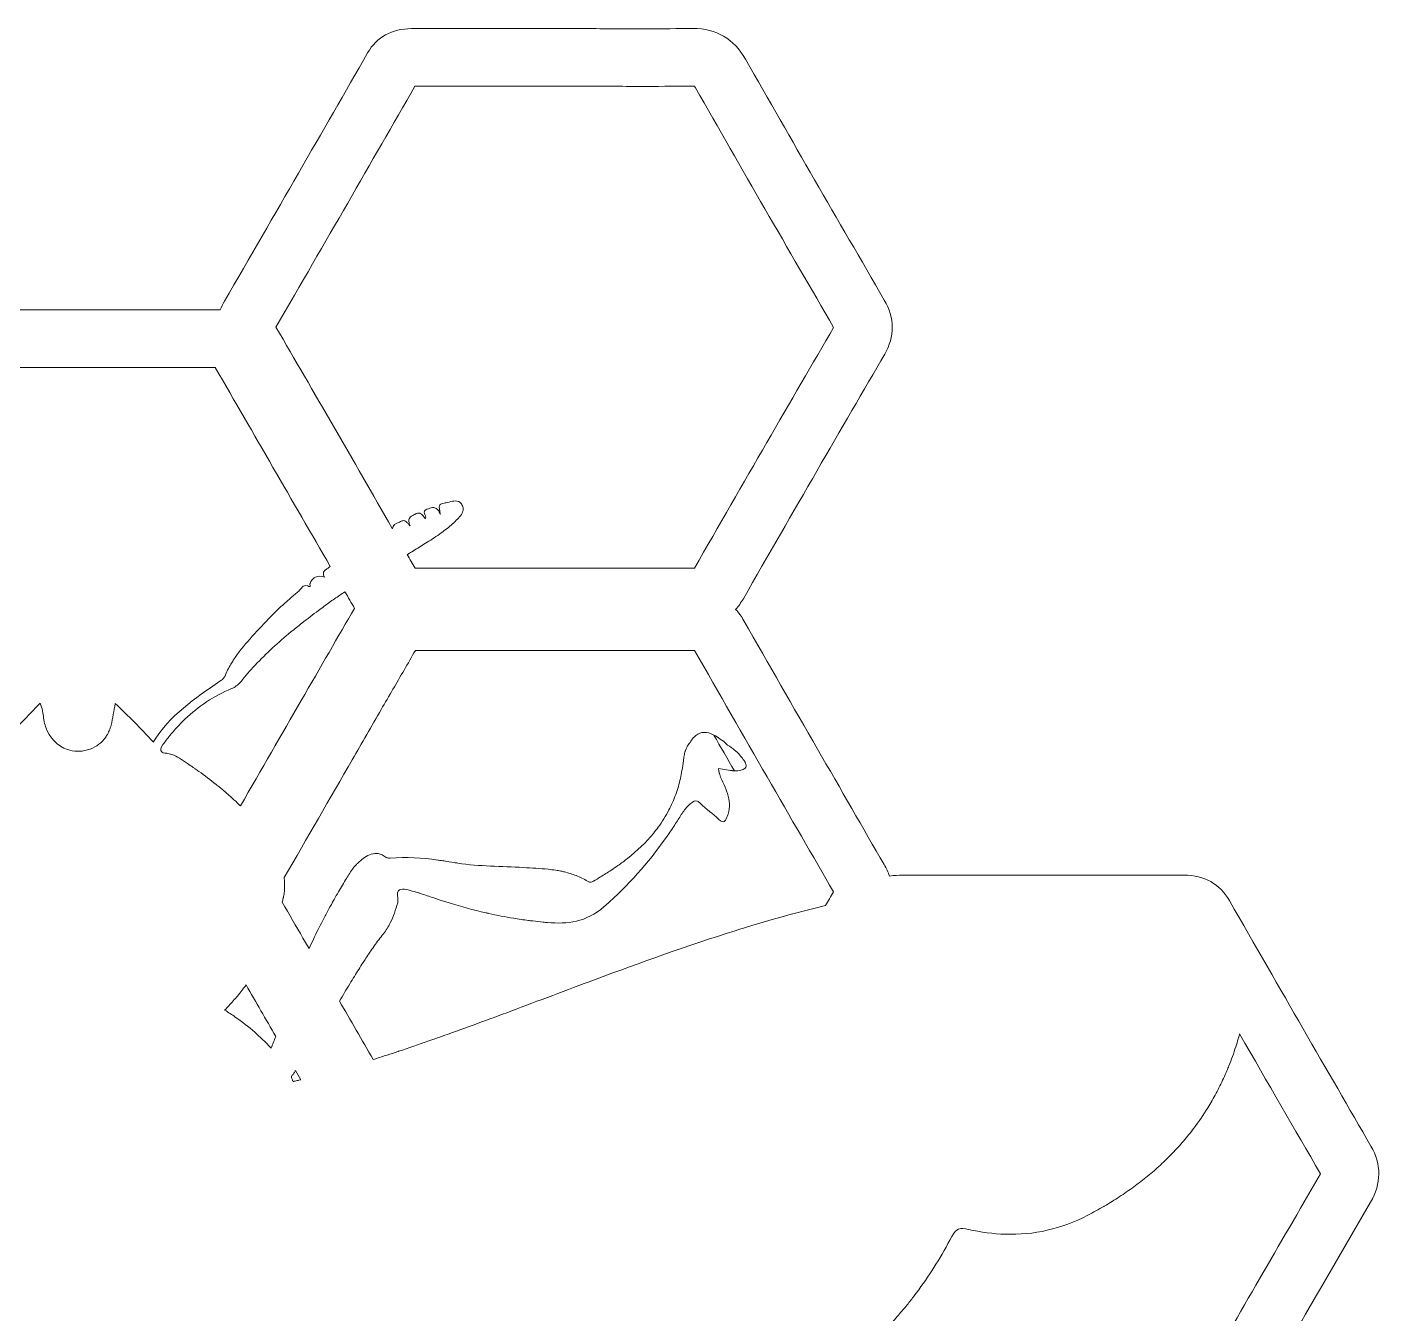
# Model space of a CAD drawing. Extents: x -3978 to 1416, y -790 to 1272.
# Drawn here: x -1104 to -701.5, y -408.8 to -27.1 of the extents above; entities that cross this region are included whole.
import ezdxf

# ---------------------------------------------------------------- set-up
doc = ezdxf.new("R2010")
doc.units = 0
doc.header["$MEASUREMENT"] = 0
doc.layers.add('Layer 1', color=7, linetype='Continuous', lineweight=0)

msp = doc.modelspace()

# ---------------------------------------------------------------- linework, layer by layer
at = {"layer": 'Layer 1'}
for points, knots in [([(-705.06, -694.04), (-717.61, -672.47), (-732.42, -646.97), (-747.09, -621.36), (-747.9, -619.95), (-748.83, -618.71), (-749.87, -617.66), (-747.51, -615.59), (-745.45, -612.93), (-743.65, -609.64), (-733.77, -591.54), (-723.13, -573.37), (-712.83, -555.79), (-710.37, -551.58), (-707.91, -547.38), (-705.45, -543.17), (-702.1, -537.43), (-702.18, -531.52), (-705.68, -525.59), (-710.03, -518.24), (-714.36, -510.71), (-718.55, -503.44), (-720.44, -500.17), (-722.32, -496.9), (-724.21, -493.63), (-726.47, -489.73), (-728.73, -485.83), (-730.99, -481.94), (-736.34, -472.72), (-741.88, -463.18), (-747.27, -453.76), (-747.94, -452.59), (-748.7, -451.55), (-749.54, -450.64), (-748.03, -449.18), (-746.69, -447.4), (-745.51, -445.29), (-734.02, -424.87), (-722.02, -404.25), (-710.43, -384.3), (-710.43, -384.3), (-705.39, -375.63), (-705.39, -375.63), (-702.19, -370.13), (-702.15, -364.37), (-705.28, -358.98), (-718.23, -336.65), (-731.96, -312.83), (-747.26, -286.17), (-750.09, -281.23), (-754.73, -278.62), (-760.68, -278.62), (-760.68, -278.62), (-760.77, -278.62), (-760.77, -278.62), (-766.46, -278.65), (-772.15, -278.65), (-777.84, -278.65), (-781.6, -278.65), (-798.77, -278.64), (-798.78, -278.64), (-798.78, -278.64), (-844.48, -278.64), (-844.48, -278.64), (-845.27, -278.64), (-846.57, -278.64), (-848.12, -278.89), (-848.51, -277.74), (-849.03, -276.6), (-849.69, -275.46), (-861.99, -254.2), (-876.56, -228.98), (-891.31, -203.16), (-892.03, -201.89), (-892.85, -200.76), (-893.76, -199.78), (-892.91, -198.85), (-892.15, -197.79), (-891.47, -196.61), (-876.75, -170.91), (-862.01, -145.51), (-849.54, -124.06), (-846.53, -118.88), (-846.57, -113.34), (-849.65, -108.03), (-863.56, -84.08), (-877.17, -60.59), (-890.81, -36.61), (-894.27, -30.53), (-899.51, -27.45), (-906.43, -27.45), (-906.43, -27.45), (-906.82, -27.46), (-906.82, -27.46), (-910.82, -27.52), (-915.18, -27.55), (-920.57, -27.55), (-923.57, -27.55), (-926.57, -27.54), (-929.58, -27.53), (-932.56, -27.53), (-935.54, -27.52), (-938.52, -27.52), (-938.52, -27.52), (-964.58, -27.51), (-964.58, -27.51), (-972.82, -27.51), (-981.05, -27.52), (-989.28, -27.52), (-989.28, -27.52), (-989.93, -27.52), (-989.93, -27.52), (-995.73, -27.52), (-1000.23, -30.01), (-1002.94, -34.72), (-1016.3, -58.01), (-1030.21, -82.11), (-1045.44, -108.39), (-1045.92, -109.22), (-1046.32, -110.07), (-1046.65, -110.93), (-1046.83, -110.92), (-1047.02, -110.92), (-1047.22, -110.92), (-1062.18, -110.95), (-1077.72, -110.97), (-1094.73, -110.97), (-1107.08, -110.97), (-1119.43, -110.96), (-1131.8, -110.95), (-1132.58, -110.95), (-1133.34, -111), (-1134.08, -111.1), (-1134.54, -109.56), (-1135.23, -108.02), (-1136.15, -106.45), (-1149.28, -83.97), (-1162.67, -60.81), (-1177.08, -35.65), (-1180.32, -29.98), (-1185.23, -27.11), (-1191.69, -27.11), (-1206.03, -27.16), (-1220.07, -27.19), (-1234.31, -27.19), (-1248.55, -27.19), (-1261.17, -27.15), (-1272.93, -27.07), (-1272.93, -27.07), (-1273.11, -27.07), (-1273.11, -27.07), (-1280.81, -27.07), (-1286.44, -30.38), (-1290.3, -37.17), (-1303.28, -59.96), (-1315.95, -81.81), (-1331.17, -108), (-1334.11, -113.06), (-1334.06, -118.5), (-1331.02, -123.74), (-1316.17, -149.37), (-1302.54, -173.02), (-1289.33, -196.04), (-1288.44, -197.59), (-1287.38, -198.95), (-1286.17, -200.09), (-1288.61, -202.2), (-1290.74, -204.93), (-1292.6, -208.33), (-1302.17, -225.81), (-1312.42, -243.37), (-1322.34, -260.34), (-1322.34, -260.34), (-1322.54, -260.69), (-1322.54, -260.69), (-1325.19, -265.22), (-1327.83, -269.75), (-1330.47, -274.28), (-1331.26, -275.63), (-1331.86, -277), (-1332.29, -278.37), (-1333.04, -278.26), (-1333.82, -278.21), (-1334.61, -278.21), (-1349.46, -278.26), (-1365.45, -278.29), (-1383.5, -278.29), (-1395.39, -278.29), (-1407.27, -278.28), (-1419.18, -278.26), (-1425.06, -278.26), (-1429.69, -280.9), (-1432.55, -285.89), (-1433.19, -287.01), (-1433.82, -288.12), (-1434.46, -289.23), (-1441.67, -292.59), (-1446.11, -300.32), (-1445.46, -308.39), (-1455.23, -325.37), (-1465.02, -342.33), (-1474.71, -359.04), (-1475.31, -360.08), (-1475.79, -361.12), (-1476.15, -362.18), (-1476.92, -362.08), (-1477.71, -362.03), (-1478.52, -362.03), (-1493.37, -362.05), (-1508.21, -362.06), (-1523.05, -362.06), (-1536.39, -362.06), (-1549.73, -362.05), (-1563.09, -362.03), (-1568.77, -362.03), (-1573.42, -364.7), (-1576.21, -369.55), (-1587.68, -389.51), (-1602.8, -415.81), (-1618.07, -442.11), (-1621.35, -447.75), (-1621.36, -453.45), (-1618.11, -459.05), (-1605.81, -480.21), (-1591.87, -504.18), (-1578.45, -527.89), (-1577.29, -529.93), (-1575.8, -532.23), (-1573.67, -534.23), (-1575.17, -535.65), (-1576.51, -537.39), (-1577.69, -539.46), (-1590.17, -561.33), (-1603.28, -584.03), (-1617.78, -608.84), (-1621.43, -615.09), (-1621.34, -621.46), (-1617.5, -627.78), (-1614.21, -633.2), (-1610.95, -638.82), (-1607.8, -644.26), (-1606.85, -645.9), (-1605.91, -647.54), (-1604.96, -649.17), (-1600.51, -656.82), (-1596.06, -664.48), (-1591.62, -672.14), (-1591.62, -672.14), (-1585.28, -683.08), (-1585.28, -683.08), (-1585.28, -683.08), (-1578.6, -694.78), (-1578.6, -694.78), (-1578.18, -695.7), (-1577.67, -696.59), (-1577.06, -697.43), (-1577.06, -697.43), (-1574.86, -701.02), (-1574.86, -701.02), (-1574.17, -702.16), (-1573.28, -703.16), (-1572.22, -703.97), (-1569.74, -705.89), (-1566.79, -706.86), (-1563.47, -706.86), (-1562.93, -706.86), (-1562.41, -706.83), (-1561.95, -706.8), (-1561.95, -706.8), (-1561.75, -706.79), (-1561.75, -706.79), (-1557.05, -706.78), (-1552.32, -706.72), (-1547.74, -706.65), (-1547.74, -706.65), (-1547.67, -706.65), (-1547.67, -706.65), (-1543, -706.58), (-1538.16, -706.52), (-1533.45, -706.52), (-1533.45, -706.52), (-1532.58, -706.52), (-1532.58, -706.52), (-1525.48, -706.53), (-1518.29, -706.59), (-1511.33, -706.66), (-1503.48, -706.73), (-1495.36, -706.8), (-1487.36, -706.8), (-1484.7, -706.8), (-1482.05, -706.79), (-1479.44, -706.77), (-1479.44, -706.77), (-1479.32, -706.78), (-1479.32, -706.78), (-1478.91, -706.82), (-1478.29, -706.87), (-1477.55, -706.87), (-1477.07, -706.87), (-1476.6, -706.85), (-1476.14, -706.8), (-1475.8, -707.74), (-1475.37, -708.66), (-1474.84, -709.57), (-1461.94, -731.74), (-1448.19, -755.56), (-1432.79, -782.37), (-1429.79, -787.61), (-1425.03, -790.38), (-1419.01, -790.38), (-1419.01, -790.38), (-1418.88, -790.38), (-1418.88, -790.38), (-1412.86, -790.33), (-1406.37, -790.31), (-1397.85, -790.31), (-1396.12, -790.31), (-1377.89, -790.33), (-1377.89, -790.33), (-1377.7, -790.33), (-1377.51, -790.34), (-1377.32, -790.34), (-1377.32, -790.34), (-1356.91, -790.34), (-1356.91, -790.34), (-1349.63, -790.34), (-1342.35, -790.34), (-1335, -790.36), (-1328.82, -790.36), (-1324, -787.65), (-1321.06, -782.52), (-1306.42, -756.98), (-1291.59, -731.37), (-1279.02, -709.68), (-1278.46, -708.7), (-1277.99, -707.71), (-1277.64, -706.72), (-1276.87, -706.8), (-1276.26, -706.8), (-1275.87, -706.8), (-1275.87, -706.8), (-1273.58, -706.8), (-1273.58, -706.8), (-1271.53, -706.8), (-1269.48, -706.79), (-1267.44, -706.78), (-1265.41, -706.78), (-1263.39, -706.77), (-1261.36, -706.77), (-1257.5, -706.77), (-1254.37, -706.79), (-1251.52, -706.84), (-1249.71, -706.87), (-1247.83, -706.89), (-1245.8, -706.89), (-1241.69, -706.89), (-1237.55, -706.83), (-1233.55, -706.77), (-1229.64, -706.71), (-1225.6, -706.64), (-1221.63, -706.64), (-1218.1, -706.64), (-1214.99, -706.69), (-1212.11, -706.79), (-1211.7, -706.81), (-1211.28, -706.84), (-1210.86, -706.87), (-1210.86, -706.87), (-1210.75, -706.88), (-1210.75, -706.88), (-1209.83, -706.95), (-1208.68, -707.03), (-1207.45, -707.03), (-1205.44, -707.03), (-1203.61, -706.81), (-1201.87, -706.35), (-1200.68, -706.39), (-1199.44, -706.43), (-1198.14, -706.43), (-1196.23, -706.43), (-1194.58, -706.34), (-1192.98, -706.15), (-1192.94, -706.16), (-1192.9, -706.16), (-1192.86, -706.17), (-1192.18, -706.24), (-1191.25, -706.35), (-1190.14, -706.35), (-1189.82, -706.35), (-1189.5, -706.34), (-1189.18, -706.32), (-1188.43, -708.54), (-1187.29, -710.13), (-1186.71, -710.94), (-1186.71, -710.94), (-1186.6, -711.08), (-1186.6, -711.08), (-1181.02, -720.77), (-1175.43, -730.44), (-1169.83, -740.12), (-1169.83, -740.12), (-1169.32, -741.01), (-1169.32, -741.01), (-1161.64, -754.28), (-1153.7, -768.01), (-1145.94, -781.53), (-1142.56, -787.42), (-1137.4, -790.41), (-1130.62, -790.41), (-1130.62, -790.41), (-1130.52, -790.41), (-1130.52, -790.41), (-1115.84, -790.35), (-1102.47, -790.32), (-1089.67, -790.32), (-1075.39, -790.32), (-1062.07, -790.36), (-1048.94, -790.43), (-1048.94, -790.43), (-1048.81, -790.43), (-1048.81, -790.43), (-1041.72, -790.43), (-1036.31, -787.27), (-1032.75, -781.04), (-1019.81, -758.4), (-1006.4, -735.11), (-991.76, -709.84), (-991.14, -708.77), (-990.64, -707.68), (-990.27, -706.59), (-990.04, -706.59), (-989.81, -706.6), (-989.57, -706.6), (-989.57, -706.6), (-989.44, -706.6), (-989.44, -706.6), (-983.45, -706.56), (-977.01, -706.54), (-968.57, -706.54), (-968.57, -706.54), (-947.87, -706.55), (-947.87, -706.55), (-947.87, -706.55), (-928.84, -706.54), (-927.09, -706.54), (-918.42, -706.54), (-911.81, -706.56), (-905.64, -706.6), (-905.64, -706.6), (-905.5, -706.6), (-905.5, -706.6), (-904.4, -706.6), (-903.33, -706.51), (-902.31, -706.32), (-901.91, -707.64), (-901.33, -708.94), (-900.58, -710.24), (-886.59, -734.34), (-872.62, -758.57), (-859.06, -782.25), (-856.02, -787.57), (-851.17, -790.38), (-845.02, -790.38), (-845.02, -790.38), (-844.89, -790.37), (-844.89, -790.37), (-838.87, -790.34), (-832.41, -790.32), (-823.97, -790.32), (-823.97, -790.32), (-803.32, -790.33), (-803.32, -790.33), (-801.59, -790.33), (-782.52, -790.32), (-782.52, -790.32), (-773.86, -790.32), (-767.26, -790.34), (-761.08, -790.38), (-761.08, -790.38), (-760.95, -790.38), (-760.95, -790.38), (-754.85, -790.38), (-750.07, -787.55), (-747.13, -782.2), (-744.85, -778.05), (-742.38, -773.84), (-739.99, -769.75), (-738.78, -767.68), (-737.57, -765.61), (-736.37, -763.54), (-732.95, -757.6), (-729.52, -751.67), (-726.1, -745.73), (-726.1, -745.73), (-725.77, -745.16), (-725.77, -745.16), (-718.97, -733.36), (-712.17, -721.56), (-705.35, -709.77), (-701.45, -703.05), (-703.04, -697.51), (-705.06, -694.04)], [0, 0, 0, 0, 1, 1, 1, 2, 2, 2, 3, 3, 3, 4, 4, 4, 5, 5, 5, 6, 6, 6, 7, 7, 7, 8, 8, 8, 9, 9, 9, 10, 10, 10, 11, 11, 11, 12, 12, 12, 13, 13, 13, 14, 14, 14, 15, 15, 15, 16, 16, 16, 17, 17, 17, 18, 18, 18, 19, 19, 19, 20, 20, 20, 21, 21, 21, 22, 22, 22, 23, 23, 23, 24, 24, 24, 25, 25, 25, 26, 26, 26, 27, 27, 27, 28, 28, 28, 29, 29, 29, 30, 30, 30, 31, 31, 31, 32, 32, 32, 33, 33, 33, 34, 34, 34, 35, 35, 35, 36, 36, 36, 37, 37, 37, 38, 38, 38, 39, 39, 39, 40, 40, 40, 41, 41, 41, 42, 42, 42, 43, 43, 43, 44, 44, 44, 45, 45, 45, 46, 46, 46, 47, 47, 47, 48, 48, 48, 49, 49, 49, 50, 50, 50, 51, 51, 51, 52, 52, 52, 53, 53, 53, 54, 54, 54, 55, 55, 55, 56, 56, 56, 57, 57, 57, 58, 58, 58, 59, 59, 59, 60, 60, 60, 61, 61, 61, 62, 62, 62, 63, 63, 63, 64, 64, 64, 65, 65, 65, 66, 66, 66, 67, 67, 67, 68, 68, 68, 69, 69, 69, 70, 70, 70, 71, 71, 71, 72, 72, 72, 73, 73, 73, 74, 74, 74, 75, 75, 75, 76, 76, 76, 77, 77, 77, 78, 78, 78, 79, 79, 79, 80, 80, 80, 81, 81, 81, 82, 82, 82, 83, 83, 83, 84, 84, 84, 85, 85, 85, 86, 86, 86, 87, 87, 87, 88, 88, 88, 89, 89, 89, 90, 90, 90, 91, 91, 91, 92, 92, 92, 93, 93, 93, 94, 94, 94, 95, 95, 95, 96, 96, 96, 97, 97, 97, 98, 98, 98, 99, 99, 99, 100, 100, 100, 101, 101, 101, 102, 102, 102, 103, 103, 103, 104, 104, 104, 105, 105, 105, 106, 106, 106, 107, 107, 107, 108, 108, 108, 109, 109, 109, 110, 110, 110, 111, 111, 111, 112, 112, 112, 113, 113, 113, 114, 114, 114, 115, 115, 115, 116, 116, 116, 117, 117, 117, 118, 118, 118, 119, 119, 119, 120, 120, 120, 121, 121, 121, 122, 122, 122, 123, 123, 123, 124, 124, 124, 125, 125, 125, 126, 126, 126, 127, 127, 127, 128, 128, 128, 129, 129, 129, 130, 130, 130, 131, 131, 131, 132, 132, 132, 133, 133, 133, 134, 134, 134, 135, 135, 135, 136, 136, 136, 137, 137, 137, 138, 138, 138, 139, 139, 139, 140, 140, 140, 141, 141, 141, 142, 142, 142, 143, 143, 143, 144, 144, 144, 145, 145, 145, 146, 146, 146, 147, 147, 147, 148, 148, 148, 149, 149, 149, 150, 150, 150, 151, 151, 151, 152, 152, 152, 153, 153, 153, 154, 154, 154, 155, 155, 155, 156, 156, 156, 157, 157, 157, 158, 158, 158, 159, 159, 159, 160, 160, 160, 161, 161, 161, 162, 162, 162, 163, 163, 163, 164, 164, 164, 165, 165, 165, 166, 166, 166, 167, 167, 167, 167]), ([(-964.58, -44.6), (-964.58, -44.6), (-938.52, -44.6), (-938.52, -44.6), (-935.56, -44.6), (-932.59, -44.61), (-929.63, -44.62), (-926.61, -44.63), (-923.58, -44.64), (-920.56, -44.64), (-915.09, -44.64), (-910.63, -44.61), (-906.53, -44.54), (-906.53, -44.54), (-906.39, -44.54), (-906.39, -44.54), (-906.21, -44.54), (-906.08, -44.54), (-905.98, -44.55), (-905.9, -44.66), (-905.79, -44.82), (-905.66, -45.06), (-892.06, -68.96), (-877.97, -93.27), (-864.7, -116.14), (-877.01, -137.33), (-891.5, -162.29), (-905.98, -187.58), (-913.25, -187.55), (-920.52, -187.55), (-927.78, -187.55), (-927.78, -187.55), (-944.47, -187.55), (-944.47, -187.55), (-944.47, -187.55), (-957.35, -187.54), (-957.35, -187.54), (-957.35, -187.54), (-968.92, -187.54), (-968.92, -187.54), (-976.84, -187.54), (-982.97, -187.55), (-988.83, -187.59), (-989.61, -186.23), (-990.39, -184.87), (-991.17, -183.51), (-990.86, -183.32), (-990.56, -183.14), (-990.25, -182.95), (-989.07, -182.22), (-987.88, -181.5), (-986.7, -180.77), (-986.05, -180.38), (-985.4, -179.98), (-984.76, -179.57), (-983.35, -178.67), (-981.96, -177.74), (-980.62, -176.74), (-980.34, -176.53), (-980.07, -176.32), (-979.79, -176.11), (-979.24, -175.68), (-978.7, -175.24), (-978.18, -174.78), (-977.65, -174.33), (-977.13, -173.85), (-976.63, -173.36), (-975.78, -172.51), (-974.84, -171.56), (-974.63, -170.46), (-974.55, -170.11), (-974.56, -169.75), (-974.67, -169.37), (-974.73, -169.16), (-974.82, -168.94), (-974.94, -168.72), (-975.06, -168.51), (-975.19, -168.33), (-975.34, -168.18), (-975.48, -168.04), (-975.63, -167.93), (-975.79, -167.85), (-975.87, -167.8), (-975.95, -167.76), (-976.04, -167.74), (-977.11, -167.35), (-978.46, -167.93), (-979.6, -168.15), (-979.83, -168.2), (-980.04, -168.24), (-980.23, -168.28), (-981.95, -168.65), (-981.89, -168.98), (-981.37, -171.49), (-981.36, -171.5), (-981.36, -171.51), (-981.36, -171.52), (-981.36, -171.52), (-981.37, -171.51), (-981.37, -171.51), (-981.37, -171.5), (-981.37, -171.5), (-981.37, -171.49), (-981.41, -171.41), (-981.44, -171.33), (-981.48, -171.26), (-981.72, -170.75), (-981.98, -170.38), (-982.25, -170.12), (-983.15, -169.25), (-984.18, -169.62), (-985.33, -170.08), (-986.17, -170.42), (-986.2, -170.85), (-986.06, -171.31), (-985.98, -171.55), (-985.86, -171.81), (-985.78, -172.06), (-985.7, -172.32), (-985.67, -172.58), (-985.81, -172.82), (-985.81, -172.82), (-985.82, -172.81), (-985.82, -172.81), (-986.35, -172.3), (-986.74, -171.57), (-987.36, -171.31), (-987.41, -171.29), (-987.46, -171.28), (-987.51, -171.26), (-987.88, -171.16), (-988.33, -171.23), (-988.94, -171.6), (-989.04, -171.66), (-989.13, -171.72), (-989.23, -171.77), (-990.16, -172.3), (-991.02, -172.72), (-990.65, -174.07), (-990.65, -174.12), (-990.63, -174.18), (-990.61, -174.24), (-990.53, -174.46), (-990.43, -174.7), (-990.29, -174.97), (-990.3, -174.96), (-990.3, -174.96), (-990.31, -174.95), (-990.45, -174.82), (-990.57, -174.7), (-990.68, -174.58), (-990.79, -174.46), (-990.9, -174.36), (-991, -174.26), (-991.1, -174.16), (-991.19, -174.07), (-991.27, -173.99), (-991.81, -173.5), (-992.11, -173.37), (-992.53, -173.47), (-992.79, -173.53), (-993.09, -173.68), (-993.52, -173.87), (-994.59, -174.35), (-995.54, -174.83), (-995.6, -175.78), (-995.6, -175.77), (-995.61, -175.77), (-995.61, -175.76), (-1007.3, -155.43), (-1019.02, -135.17), (-1030.13, -116.05), (-1015.38, -90.6), (-1001.88, -67.2), (-988.91, -44.61), (-980.8, -44.6), (-972.69, -44.6), (-964.58, -44.6)], [0, 0, 0, 0, 1, 1, 1, 2, 2, 2, 3, 3, 3, 4, 4, 4, 5, 5, 5, 6, 6, 6, 7, 7, 7, 8, 8, 8, 9, 9, 9, 10, 10, 10, 11, 11, 11, 12, 12, 12, 13, 13, 13, 14, 14, 14, 15, 15, 15, 16, 16, 16, 17, 17, 17, 18, 18, 18, 19, 19, 19, 20, 20, 20, 21, 21, 21, 22, 22, 22, 23, 23, 23, 24, 24, 24, 25, 25, 25, 26, 26, 26, 27, 27, 27, 28, 28, 28, 29, 29, 29, 30, 30, 30, 31, 31, 31, 32, 32, 32, 33, 33, 33, 34, 34, 34, 35, 35, 35, 36, 36, 36, 37, 37, 37, 38, 38, 38, 39, 39, 39, 40, 40, 40, 41, 41, 41, 42, 42, 42, 43, 43, 43, 44, 44, 44, 45, 45, 45, 46, 46, 46, 47, 47, 47, 48, 48, 48, 49, 49, 49, 50, 50, 50, 51, 51, 51, 52, 52, 52, 53, 53, 53, 54, 54, 54, 55, 55, 55, 56, 56, 56, 57, 57, 57, 58, 58, 58, 59, 59, 59, 59]), ([(-1094.76, -128.06), (-1078.08, -128.06), (-1062.81, -128.04), (-1048.12, -128.01), (-1036.73, -147.8), (-1025.29, -167.59), (-1014.01, -187.05), (-1014.01, -187.05), (-1014.01, -187.06), (-1014.01, -187.06), (-1014.19, -187.23), (-1014.41, -187.37), (-1014.64, -187.51), (-1014.65, -187.51), (-1014.66, -187.52), (-1014.66, -187.52), (-1014.94, -187.7), (-1015.22, -187.86), (-1015.46, -188.05), (-1015.51, -188.08), (-1015.56, -188.12), (-1015.6, -188.17), (-1015.65, -188.21), (-1015.69, -188.26), (-1015.73, -188.3), (-1015.77, -188.35), (-1015.81, -188.39), (-1015.84, -188.44), (-1015.88, -188.49), (-1015.91, -188.54), (-1015.93, -188.6), (-1015.97, -188.66), (-1016, -188.72), (-1016.01, -188.8), (-1016.03, -188.85), (-1016.04, -188.9), (-1016.04, -188.95), (-1016.09, -189.22), (-1016.04, -189.55), (-1015.88, -189.95), (-1015.84, -190.05), (-1015.79, -190.15), (-1015.74, -190.26), (-1015.74, -190.26), (-1015.73, -190.26), (-1015.73, -190.26), (-1015.73, -190.26), (-1015.73, -190.27), (-1015.73, -190.27), (-1015.73, -190.27), (-1015.74, -190.27), (-1015.74, -190.26), (-1016.63, -189.76), (-1017.72, -189.87), (-1018.58, -190.35), (-1018.81, -190.47), (-1019.03, -190.63), (-1019.23, -190.82), (-1019.3, -190.88), (-1019.36, -190.95), (-1019.42, -191.01), (-1019.53, -191.14), (-1019.64, -191.28), (-1019.73, -191.42), (-1019.78, -191.5), (-1019.82, -191.58), (-1019.85, -191.66), (-1019.88, -191.72), (-1019.91, -191.78), (-1019.92, -191.85), (-1019.96, -191.94), (-1019.99, -192.03), (-1020.01, -192.13), (-1020.03, -192.21), (-1020.04, -192.29), (-1020.05, -192.38), (-1020.07, -192.59), (-1020.01, -192.8), (-1019.97, -193.01), (-1019.97, -193.01), (-1020.02, -193.01), (-1020.02, -193.01), (-1020.15, -193.02), (-1020.28, -193.04), (-1020.37, -192.99), (-1020.37, -192.99), (-1020.38, -192.99), (-1020.38, -192.98), (-1020.55, -192.87), (-1020.72, -192.8), (-1020.87, -192.76), (-1022.12, -192.36), (-1022.67, -193.73), (-1023.36, -194.33), (-1023.74, -194.66), (-1024.13, -194.99), (-1024.52, -195.32), (-1024.91, -195.64), (-1025.3, -195.98), (-1025.68, -196.32), (-1026.29, -196.86), (-1026.89, -197.38), (-1027.49, -197.92), (-1029.17, -199.42), (-1030.81, -200.96), (-1032.34, -202.61), (-1035.99, -206.54), (-1039.85, -210.36), (-1042.78, -214.87), (-1043.03, -215.25), (-1043.27, -215.63), (-1043.49, -216.02), (-1044.18, -217.18), (-1044.8, -218.39), (-1045.34, -219.66), (-1045.38, -219.75), (-1045.42, -219.83), (-1045.47, -219.9), (-1045.48, -219.9), (-1045.47, -219.91), (-1045.47, -219.91), (-1045.56, -220.06), (-1045.66, -220.2), (-1045.78, -220.32), (-1046.06, -220.63), (-1046.41, -220.86), (-1046.76, -221.1), (-1054.17, -226.19), (-1061.66, -231.19), (-1066.54, -239.12), (-1066.54, -239.12), (-1066.55, -239.11), (-1066.55, -239.11), (-1068.48, -237.07), (-1070.26, -235.14), (-1072.1, -233.27), (-1073.92, -231.43), (-1075.78, -229.65), (-1077.79, -227.69), (-1078.22, -229.92), (-1078.52, -232.04), (-1079.05, -234.11), (-1079.34, -235.27), (-1079.78, -236.32), (-1080.36, -237.24), (-1080.59, -237.62), (-1080.85, -237.97), (-1081.11, -238.3), (-1082.32, -239.79), (-1083.98, -240.86), (-1086.05, -241.47), (-1088.1, -242.08), (-1090.13, -241.99), (-1091.97, -241.35), (-1094.93, -240.33), (-1097.37, -237.87), (-1098.49, -234.56), (-1098.71, -233.93), (-1098.88, -233.26), (-1098.99, -232.57), (-1099.22, -231.16), (-1099.26, -229.7), (-1099.84, -228.2), (-1099.92, -227.98), (-1100.01, -227.77), (-1100.11, -227.56), (-1103.84, -231.48), (-1107.4, -235.23), (-1111.04, -239.06), (-1111.04, -239.06), (-1111.04, -239.05), (-1111.05, -239.05), (-1111.96, -237.83), (-1112.85, -236.59), (-1113.79, -235.38), (-1114.63, -234.3), (-1115.53, -233.28), (-1116.47, -232.32), (-1116.78, -232), (-1117.1, -231.68), (-1117.42, -231.37), (-1118.07, -230.74), (-1118.73, -230.14), (-1119.41, -229.55), (-1119.41, -229.55), (-1119.41, -229.54), (-1119.42, -229.54), (-1120.09, -228.96), (-1120.78, -228.39), (-1121.48, -227.84), (-1121.48, -227.84), (-1121.49, -227.83), (-1121.49, -227.83), (-1122.19, -227.28), (-1122.9, -226.74), (-1123.62, -226.2), (-1123.62, -226.2), (-1123.62, -226.2), (-1123.63, -226.19), (-1124.2, -225.77), (-1124.77, -225.36), (-1125.35, -224.95), (-1126.96, -223.79), (-1128.61, -222.66), (-1130.24, -221.53), (-1130.64, -221.25), (-1131.09, -221), (-1131.48, -220.69), (-1131.58, -220.61), (-1131.67, -220.53), (-1131.75, -220.45), (-1132.02, -220.19), (-1132.23, -219.88), (-1132.36, -219.49), (-1132.57, -218.82), (-1132.84, -218.18), (-1133.15, -217.57), (-1133.16, -217.57), (-1133.16, -217.56), (-1133.17, -217.54), (-1133.32, -217.24), (-1133.49, -216.95), (-1133.65, -216.66), (-1133.66, -216.65), (-1133.66, -216.65), (-1133.66, -216.65), (-1133.83, -216.35), (-1134.02, -216.06), (-1134.2, -215.78), (-1134.97, -214.62), (-1135.84, -213.53), (-1136.7, -212.43), (-1137.4, -211.55), (-1138.1, -210.67), (-1138.81, -209.81), (-1139.52, -208.95), (-1140.25, -208.09), (-1140.99, -207.25), (-1140.99, -207.25), (-1141, -207.24), (-1141, -207.24), (-1142.48, -205.56), (-1144.03, -203.94), (-1145.6, -202.33), (-1146.34, -201.57), (-1147.09, -200.82), (-1147.84, -200.09), (-1148.22, -199.72), (-1148.6, -199.35), (-1148.98, -198.99), (-1149.37, -198.62), (-1149.76, -198.26), (-1150.15, -197.9), (-1150.46, -197.62), (-1150.76, -197.32), (-1151.06, -197.02), (-1151.35, -196.74), (-1151.65, -196.45), (-1151.94, -196.17), (-1152.44, -195.69), (-1152.94, -195.23), (-1153.47, -194.81), (-1153.67, -194.65), (-1153.87, -194.5), (-1154.08, -194.36), (-1154.11, -194.33), (-1154.14, -194.31), (-1154.17, -194.3), (-1154.35, -194.18), (-1154.54, -194.06), (-1154.73, -193.95), (-1154.78, -193.91), (-1154.83, -193.88), (-1154.88, -193.87), (-1154.97, -193.82), (-1155.06, -193.77), (-1155.15, -193.73), (-1155.59, -193.52), (-1155.99, -193.27), (-1156.35, -193), (-1157.21, -192.35), (-1157.9, -191.58), (-1158.61, -190.83), (-1158.81, -190.62), (-1159.01, -190.41), (-1159.22, -190.21), (-1159.39, -190.05), (-1159.55, -189.92), (-1159.71, -189.82), (-1159.86, -189.74), (-1160.01, -189.68), (-1160.15, -189.64), (-1160.75, -189.5), (-1161.28, -189.83), (-1161.85, -190.27), (-1161.85, -190.27), (-1161.85, -190.26), (-1161.85, -190.26), (-1161.85, -190.26), (-1161.86, -190.26), (-1161.86, -190.26), (-1161.87, -190.22), (-1161.89, -190.19), (-1161.89, -190.16), (-1162.01, -189.56), (-1161.09, -189.13), (-1161.48, -188.66), (-1161.52, -188.62), (-1161.56, -188.58), (-1161.62, -188.54), (-1161.67, -188.49), (-1161.74, -188.45), (-1161.82, -188.41), (-1162.01, -188.31), (-1162.2, -188.17), (-1162.38, -188.02), (-1162.49, -187.93), (-1162.6, -187.83), (-1162.7, -187.73), (-1162.75, -187.67), (-1162.81, -187.62), (-1162.87, -187.57), (-1162.93, -187.51), (-1162.99, -187.46), (-1163.04, -187.4), (-1163.21, -187.24), (-1163.37, -187.08), (-1163.55, -186.94), (-1163.61, -186.89), (-1163.67, -186.85), (-1163.73, -186.8), (-1163.79, -186.75), (-1163.85, -186.71), (-1163.91, -186.68), (-1163.97, -186.65), (-1164.04, -186.61), (-1164.1, -186.58), (-1164.29, -186.49), (-1164.5, -186.43), (-1164.72, -186.42), (-1164.72, -186.42), (-1164.71, -186.41), (-1164.71, -186.41), (-1164.16, -185.71), (-1163.57, -184.89), (-1163.04, -183.93), (-1162.17, -182.33), (-1161.25, -180.71), (-1160.35, -179.13), (-1159.95, -178.42), (-1159.55, -177.71), (-1159.13, -176.98), (-1159.13, -176.98), (-1157.93, -174.83), (-1157.93, -174.83), (-1155.61, -170.68), (-1153.29, -166.52), (-1150.95, -162.39), (-1150.33, -161.89), (-1149.8, -161.27), (-1149.41, -160.56), (-1149.41, -160.56), (-1144.48, -151.68), (-1144.48, -151.68), (-1144.42, -151.57), (-1144.36, -151.46), (-1144.3, -151.34), (-1144.25, -151.26), (-1144.2, -151.17), (-1144.15, -151.09), (-1142.95, -149.01), (-1141.76, -146.93), (-1140.56, -144.85), (-1137.39, -139.36), (-1134.12, -133.68), (-1130.94, -128.03), (-1118.88, -128.05), (-1106.82, -128.06), (-1094.76, -128.06)], [0, 0, 0, 0, 1, 1, 1, 2, 2, 2, 3, 3, 3, 4, 4, 4, 5, 5, 5, 6, 6, 6, 7, 7, 7, 8, 8, 8, 9, 9, 9, 10, 10, 10, 11, 11, 11, 12, 12, 12, 13, 13, 13, 14, 14, 14, 15, 15, 15, 16, 16, 16, 17, 17, 17, 18, 18, 18, 19, 19, 19, 20, 20, 20, 21, 21, 21, 22, 22, 22, 23, 23, 23, 24, 24, 24, 25, 25, 25, 26, 26, 26, 27, 27, 27, 28, 28, 28, 29, 29, 29, 30, 30, 30, 31, 31, 31, 32, 32, 32, 33, 33, 33, 34, 34, 34, 35, 35, 35, 36, 36, 36, 37, 37, 37, 38, 38, 38, 39, 39, 39, 40, 40, 40, 41, 41, 41, 42, 42, 42, 43, 43, 43, 44, 44, 44, 45, 45, 45, 46, 46, 46, 47, 47, 47, 48, 48, 48, 49, 49, 49, 50, 50, 50, 51, 51, 51, 52, 52, 52, 53, 53, 53, 54, 54, 54, 55, 55, 55, 56, 56, 56, 57, 57, 57, 58, 58, 58, 59, 59, 59, 60, 60, 60, 61, 61, 61, 62, 62, 62, 63, 63, 63, 64, 64, 64, 65, 65, 65, 66, 66, 66, 67, 67, 67, 68, 68, 68, 69, 69, 69, 70, 70, 70, 71, 71, 71, 72, 72, 72, 73, 73, 73, 74, 74, 74, 75, 75, 75, 76, 76, 76, 77, 77, 77, 78, 78, 78, 79, 79, 79, 80, 80, 80, 81, 81, 81, 82, 82, 82, 83, 83, 83, 84, 84, 84, 85, 85, 85, 86, 86, 86, 87, 87, 87, 88, 88, 88, 89, 89, 89, 90, 90, 90, 91, 91, 91, 92, 92, 92, 93, 93, 93, 94, 94, 94, 95, 95, 95, 96, 96, 96, 97, 97, 97, 98, 98, 98, 99, 99, 99, 100, 100, 100, 101, 101, 101, 102, 102, 102, 103, 103, 103, 104, 104, 104, 105, 105, 105, 106, 106, 106, 107, 107, 107, 108, 108, 108, 109, 109, 109, 110, 110, 110, 111, 111, 111, 112, 112, 112, 113, 113, 113, 114, 114, 114, 115, 115, 115, 116, 116, 116, 117, 117, 117, 118, 118, 118, 119, 119, 119, 120, 120, 120, 121, 121, 121, 122, 122, 122, 123, 123, 123, 124, 124, 124, 125, 125, 125, 126, 126, 126, 126]), ([(-1043.3, -223.28), (-1042.29, -222.86), (-1041.43, -222.23), (-1040.7, -221.42), (-1040.6, -221.29), (-1040.5, -221.17), (-1040.4, -221.05), (-1039.13, -219.46), (-1037.81, -217.93), (-1036.43, -216.46), (-1036.43, -216.45), (-1036.42, -216.44), (-1036.41, -216.43), (-1036.38, -216.39), (-1036.34, -216.35), (-1036.31, -216.32), (-1032.99, -212.78), (-1029.41, -209.56), (-1025.68, -206.48), (-1024.61, -205.6), (-1023.53, -204.73), (-1022.44, -203.89), (-1020.81, -202.6), (-1019.16, -201.34), (-1017.51, -200.1), (-1016.96, -199.69), (-1016.41, -199.28), (-1015.86, -198.87), (-1015.86, -198.87), (-1015.86, -198.86), (-1015.86, -198.86), (-1015.86, -198.86), (-1015.85, -198.86), (-1015.85, -198.86), (-1015.39, -198.52), (-1014.93, -198.18), (-1014.47, -197.84), (-1014.42, -197.8), (-1014.36, -197.75), (-1014.3, -197.72), (-1013.8, -197.36), (-1013.29, -197.01), (-1012.79, -196.66), (-1012.27, -196.3), (-1011.75, -195.95), (-1011.23, -195.6), (-1010.71, -195.25), (-1010.19, -194.91), (-1009.66, -194.57), (-1008.71, -196.21), (-1007.77, -197.84), (-1006.82, -199.47), (-1016.35, -215.91), (-1028.27, -236.51), (-1040.67, -258.06), (-1040.72, -258.01), (-1040.77, -257.96), (-1040.83, -257.91), (-1041.34, -257.41), (-1041.85, -256.92), (-1042.37, -256.45), (-1042.65, -256.18), (-1042.93, -255.92), (-1043.21, -255.68), (-1043.72, -255.21), (-1044.24, -254.75), (-1044.77, -254.3), (-1044.83, -254.24), (-1044.9, -254.18), (-1044.96, -254.13), (-1045.43, -253.73), (-1045.9, -253.33), (-1046.38, -252.94), (-1046.38, -252.94), (-1046.38, -252.93), (-1046.38, -252.93), (-1046.53, -252.81), (-1046.67, -252.69), (-1046.82, -252.57), (-1047.18, -252.27), (-1047.54, -251.98), (-1047.91, -251.69), (-1049.57, -250.36), (-1051.28, -249.07), (-1053.01, -247.84), (-1053.37, -247.58), (-1053.72, -247.33), (-1054.08, -247.07), (-1054.11, -247.06), (-1054.13, -247.04), (-1054.15, -247.03), (-1054.37, -246.87), (-1054.59, -246.72), (-1054.81, -246.57), (-1055.31, -246.22), (-1055.82, -245.87), (-1056.33, -245.53), (-1057.13, -244.99), (-1057.93, -244.46), (-1058.74, -243.93), (-1059.47, -243.46), (-1060.24, -243.06), (-1061.07, -242.8), (-1061.55, -242.65), (-1062.04, -242.54), (-1062.55, -242.48), (-1062.57, -242.47), (-1062.6, -242.47), (-1062.62, -242.47), (-1063.36, -242.39), (-1063.85, -242.23), (-1064.11, -241.96), (-1064.55, -241.54), (-1064.38, -240.85), (-1063.69, -239.91), (-1063.02, -238.99), (-1062.34, -238.1), (-1061.63, -237.24), (-1060.22, -235.5), (-1058.72, -233.87), (-1057.13, -232.35), (-1053.15, -228.56), (-1048.6, -225.46), (-1043.3, -223.28)], [0, 0, 0, 0, 1, 1, 1, 2, 2, 2, 3, 3, 3, 4, 4, 4, 5, 5, 5, 6, 6, 6, 7, 7, 7, 8, 8, 8, 9, 9, 9, 10, 10, 10, 11, 11, 11, 12, 12, 12, 13, 13, 13, 14, 14, 14, 15, 15, 15, 16, 16, 16, 17, 17, 17, 18, 18, 18, 19, 19, 19, 20, 20, 20, 21, 21, 21, 22, 22, 22, 23, 23, 23, 24, 24, 24, 25, 25, 25, 26, 26, 26, 27, 27, 27, 28, 28, 28, 29, 29, 29, 30, 30, 30, 31, 31, 31, 32, 32, 32, 33, 33, 33, 34, 34, 34, 35, 35, 35, 36, 36, 36, 37, 37, 37, 38, 38, 38, 39, 39, 39, 40, 40, 40, 41, 41, 41, 41]), ([(-867.08, -287.63), (-870.2, -288.38), (-873.32, -289.17), (-876.42, -290), (-876.7, -290.08), (-876.98, -290.15), (-877.26, -290.23), (-881.72, -291.43), (-886.15, -292.72), (-890.58, -294.08), (-891.68, -294.41), (-892.79, -294.75), (-893.89, -295.1), (-907.96, -299.51), (-921.81, -304.51), (-935.62, -309.64), (-943.9, -312.72), (-952.17, -315.86), (-960.45, -318.95), (-967.05, -321.42), (-973.65, -323.86), (-980.28, -326.22), (-981.4, -326.62), (-982.53, -327.02), (-983.65, -327.4), (-984.02, -327.54), (-984.39, -327.67), (-984.76, -327.8), (-987.75, -328.85), (-990.75, -329.88), (-993.76, -330.87), (-993.83, -330.89), (-993.9, -330.92), (-993.97, -330.94), (-995.03, -331.3), (-996.09, -331.65), (-997.15, -331.98), (-998.28, -332.35), (-999.41, -332.71), (-1000.54, -333.07), (-1000.79, -333.15), (-1001.03, -333.23), (-1001.28, -333.31), (-1001.28, -333.31), (-1001.28, -333.3), (-1001.28, -333.3), (-1004.64, -327.49), (-1007.99, -321.71), (-1011.31, -315.96), (-1010.26, -314.27), (-1009.24, -312.56), (-1008.21, -310.86), (-1007.76, -310.12), (-1007.31, -309.39), (-1006.85, -308.65), (-1006.01, -307.27), (-1005.16, -305.89), (-1004.28, -304.53), (-1004.01, -304.12), (-1003.74, -303.7), (-1003.47, -303.28), (-1002.67, -302.07), (-1001.86, -300.87), (-1001.02, -299.69), (-1001.02, -299.69), (-1001.03, -299.69), (-1001.02, -299.68), (-1001, -299.65), (-1000.98, -299.62), (-1000.95, -299.59), (-1000.08, -298.37), (-999.18, -297.17), (-998.25, -296), (-997.85, -295.49), (-997.48, -294.97), (-997.15, -294.43), (-996.82, -293.89), (-996.51, -293.34), (-996.22, -292.77), (-995.27, -290.89), (-994.6, -288.87), (-994.02, -286.8), (-993.85, -286.19), (-994.01, -285.44), (-994.08, -284.74), (-994.12, -284.32), (-994.12, -283.93), (-994, -283.59), (-993.95, -283.45), (-993.88, -283.33), (-993.77, -283.22), (-993.61, -283.06), (-993.38, -282.93), (-993.07, -282.84), (-991.73, -282.48), (-990.07, -283.33), (-988.57, -283.65), (-988.34, -283.7), (-988.12, -283.77), (-987.89, -283.84), (-987.78, -283.87), (-987.67, -283.91), (-987.56, -283.95), (-987.46, -283.98), (-987.35, -284.01), (-987.25, -284.05), (-985.94, -284.51), (-984.64, -284.95), (-983.33, -285.38), (-982.22, -285.75), (-981.12, -286.1), (-980.01, -286.45), (-979.6, -286.58), (-979.19, -286.71), (-978.78, -286.83), (-975.18, -287.94), (-971.56, -288.93), (-967.9, -289.78), (-967.59, -289.85), (-967.28, -289.92), (-966.98, -289.99), (-964.56, -290.54), (-962.11, -291.01), (-959.65, -291.41), (-958.17, -291.65), (-956.69, -291.87), (-955.2, -292.05), (-954.78, -292.1), (-954.36, -292.15), (-953.94, -292.21), (-952.9, -292.33), (-951.88, -292.46), (-950.86, -292.56), (-950.43, -292.6), (-950, -292.64), (-949.56, -292.68), (-943.75, -293.14), (-938.17, -292.65), (-932.74, -287.93), (-932.21, -287.47), (-931.69, -287), (-931.17, -286.53), (-924.42, -280.44), (-918.65, -273.72), (-913.58, -266.33), (-913.2, -265.76), (-912.81, -265.18), (-912.42, -264.6), (-912.03, -264.03), (-911.65, -263.45), (-911.28, -262.87), (-910.66, -261.89), (-910.06, -260.89), (-909.4, -259.95), (-908.73, -259.01), (-908, -258.13), (-907.09, -257.36), (-906.36, -256.75), (-905.77, -256.44), (-905.09, -256.7), (-904.81, -256.81), (-904.52, -257.01), (-904.2, -257.32), (-902.49, -259), (-900.48, -260.37), (-898.79, -262.06), (-898.05, -262.8), (-897.55, -262.9), (-897.17, -262.67), (-897.02, -262.59), (-896.9, -262.46), (-896.79, -262.29), (-896.62, -262.06), (-896.48, -261.76), (-896.34, -261.43), (-896.22, -261.13), (-896.11, -260.83), (-896.02, -260.52), (-896.02, -260.52), (-896.03, -260.52), (-896.02, -260.51), (-895.39, -258.48), (-895.53, -256.45), (-896.16, -254.42), (-896.28, -254.05), (-896.41, -253.68), (-896.56, -253.3), (-896.96, -252.29), (-897.45, -251.32), (-897.89, -250.3), (-898, -250.05), (-898.11, -249.79), (-898.21, -249.53), (-898.31, -249.27), (-898.4, -249.01), (-898.48, -248.73), (-898.52, -248.64), (-898.54, -248.54), (-898.57, -248.44), (-898.6, -248.36), (-898.62, -248.29), (-898.64, -248.21), (-898.72, -247.9), (-898.78, -247.57), (-898.83, -247.25), (-898.84, -247.17), (-898.86, -247.1), (-898.87, -247.02), (-897.2, -247.21), (-895.67, -247.62), (-894.13, -247.66), (-893.66, -247.68), (-893.19, -247.66), (-892.71, -247.59), (-892.05, -247.49), (-891.54, -247.31), (-891.2, -247.05), (-891.11, -246.98), (-891.04, -246.91), (-890.97, -246.84), (-890.65, -246.5), (-890.58, -246.04), (-890.79, -245.49), (-890.88, -245.22), (-891.04, -244.92), (-891.27, -244.6), (-891.92, -243.69), (-892.64, -242.84), (-893.44, -242.08), (-893.64, -241.89), (-893.84, -241.7), (-894.05, -241.52), (-894.69, -240.97), (-895.38, -240.48), (-896.13, -240.06), (-897.19, -238.93), (-898.47, -238.12), (-899.77, -237.32), (-899.93, -237.23), (-900.08, -237.14), (-900.23, -237.06), (-900.23, -237.06), (-900.24, -237.05), (-900.24, -237.05), (-900.51, -236.91), (-900.78, -236.78), (-901.04, -236.68), (-902.98, -235.91), (-904.66, -236.23), (-906.09, -237.67), (-906.19, -237.75), (-906.27, -237.84), (-906.34, -237.93), (-906.67, -238.3), (-906.98, -238.73), (-907.28, -239.23), (-907.45, -239.42), (-907.61, -239.62), (-907.76, -239.82), (-907.76, -239.82), (-907.76, -239.83), (-907.76, -239.83), (-908.16, -240.41), (-908.44, -241.03), (-908.65, -241.67), (-908.67, -241.71), (-908.68, -241.76), (-908.7, -241.8), (-908.85, -242.27), (-908.96, -242.75), (-909.04, -243.24), (-909.12, -243.72), (-909.19, -244.21), (-909.25, -244.71), (-909.39, -245.66), (-909.53, -246.61), (-909.68, -247.56), (-910.02, -249.14), (-910.28, -250.74), (-910.74, -252.3), (-911.23, -253.96), (-911.82, -255.55), (-912.49, -257.06), (-912.49, -257.06), (-912.5, -257.06), (-912.49, -257.07), (-912.82, -257.82), (-913.17, -258.56), (-913.55, -259.27), (-913.56, -259.27), (-913.55, -259.28), (-913.55, -259.28), (-914.48, -261.08), (-915.54, -262.77), (-916.71, -264.36), (-916.72, -264.36), (-916.72, -264.36), (-916.71, -264.37), (-917.17, -265.01), (-917.65, -265.62), (-918.16, -266.23), (-918.17, -266.23), (-918.17, -266.23), (-918.16, -266.24), (-920.4, -268.97), (-922.98, -271.41), (-925.8, -273.64), (-925.8, -273.64), (-925.8, -273.63), (-925.81, -273.64), (-926.74, -274.39), (-927.7, -275.11), (-928.69, -275.8), (-929.35, -276.25), (-930.02, -276.71), (-930.7, -277.17), (-931.72, -277.85), (-932.75, -278.5), (-933.81, -279.13), (-933.81, -279.13), (-933.81, -279.12), (-933.82, -279.13), (-934.52, -279.56), (-935.22, -279.98), (-935.94, -280.39), (-936.18, -280.53), (-936.41, -280.61), (-936.64, -280.65), (-936.72, -280.66), (-936.8, -280.67), (-936.89, -280.67), (-937.01, -280.67), (-937.14, -280.65), (-937.27, -280.61), (-937.4, -280.57), (-937.54, -280.51), (-937.67, -280.43), (-937.67, -280.42), (-937.68, -280.42), (-937.68, -280.42), (-938.78, -279.75), (-939.91, -279.19), (-941.06, -278.74), (-942.21, -278.3), (-943.37, -277.94), (-944.56, -277.66), (-944.92, -277.58), (-945.28, -277.5), (-945.64, -277.42), (-946.13, -277.32), (-946.63, -277.24), (-947.12, -277.16), (-947.87, -277.05), (-948.61, -276.95), (-949.37, -276.87), (-951.8, -276.61), (-954.27, -276.51), (-956.73, -276.36), (-963.23, -275.96), (-969.74, -276.06), (-976.2, -275.04), (-976.53, -274.99), (-976.85, -274.94), (-977.18, -274.88), (-978.2, -274.72), (-979.21, -274.56), (-980.23, -274.41), (-980.78, -274.33), (-981.33, -274.25), (-981.89, -274.17), (-981.97, -274.15), (-982.04, -274.14), (-982.11, -274.14), (-986.8, -273.49), (-991.51, -273.09), (-996.29, -273.6), (-996.58, -273.63), (-996.84, -273.59), (-997.08, -273.5), (-997.21, -273.46), (-997.32, -273.41), (-997.44, -273.35), (-997.62, -273.25), (-997.8, -273.13), (-997.99, -273), (-998.4, -272.71), (-998.82, -272.5), (-999.24, -272.36), (-1000.63, -271.92), (-1002.02, -272.28), (-1003.39, -273.12), (-1003.99, -273.49), (-1004.56, -273.9), (-1005.08, -274.35), (-1005.27, -274.5), (-1005.44, -274.66), (-1005.62, -274.82), (-1005.85, -275.02), (-1006.07, -275.24), (-1006.28, -275.47), (-1007.12, -276.37), (-1007.86, -277.35), (-1008.51, -278.41), (-1008.84, -278.95), (-1009.17, -279.49), (-1009.49, -280.03), (-1010.31, -281.38), (-1011.11, -282.74), (-1011.89, -284.11), (-1012.34, -284.89), (-1012.79, -285.68), (-1013.23, -286.46), (-1013.27, -286.51), (-1013.3, -286.57), (-1013.32, -286.63), (-1013.81, -287.5), (-1014.28, -288.37), (-1014.75, -289.24), (-1015.3, -290.23), (-1015.83, -291.23), (-1016.34, -292.24), (-1016.78, -293.08), (-1017.21, -293.92), (-1017.63, -294.77), (-1018.09, -295.7), (-1018.55, -296.63), (-1019, -297.57), (-1019.45, -298.5), (-1019.88, -299.44), (-1020.32, -300.38), (-1020.32, -300.38), (-1022.13, -297.26), (-1022.13, -297.26), (-1024.13, -293.78), (-1026.2, -290.21), (-1028.3, -286.66), (-1028.18, -286.26), (-1028.07, -285.85), (-1027.97, -285.44), (-1027.96, -285.38), (-1027.95, -285.32), (-1027.93, -285.26), (-1027.88, -285.04), (-1027.84, -284.81), (-1027.8, -284.58), (-1027.76, -284.34), (-1027.72, -284.1), (-1027.69, -283.85), (-1027.66, -283.61), (-1027.63, -283.36), (-1027.61, -283.11), (-1027.51, -281.93), (-1027.53, -280.72), (-1027.66, -279.46), (-1027.66, -279.42), (-1027.67, -279.38), (-1027.68, -279.33), (-1020.9, -267.64), (-1014.1, -255.84), (-1007.49, -244.37), (-1004.63, -239.41), (-1001.77, -234.44), (-998.91, -229.48), (-997.75, -227.47), (-996.59, -225.48), (-995.42, -223.48), (-993.24, -219.73), (-990.98, -215.86), (-988.78, -211.94), (-972.59, -211.98), (-957.9, -212), (-943.9, -212), (-930.58, -212), (-918.17, -211.98), (-905.96, -211.95), (-891.35, -237.52), (-876.94, -262.47), (-864.73, -283.57), (-865.52, -284.93), (-866.3, -286.28), (-867.08, -287.63)], [0, 0, 0, 0, 1, 1, 1, 2, 2, 2, 3, 3, 3, 4, 4, 4, 5, 5, 5, 6, 6, 6, 7, 7, 7, 8, 8, 8, 9, 9, 9, 10, 10, 10, 11, 11, 11, 12, 12, 12, 13, 13, 13, 14, 14, 14, 15, 15, 15, 16, 16, 16, 17, 17, 17, 18, 18, 18, 19, 19, 19, 20, 20, 20, 21, 21, 21, 22, 22, 22, 23, 23, 23, 24, 24, 24, 25, 25, 25, 26, 26, 26, 27, 27, 27, 28, 28, 28, 29, 29, 29, 30, 30, 30, 31, 31, 31, 32, 32, 32, 33, 33, 33, 34, 34, 34, 35, 35, 35, 36, 36, 36, 37, 37, 37, 38, 38, 38, 39, 39, 39, 40, 40, 40, 41, 41, 41, 42, 42, 42, 43, 43, 43, 44, 44, 44, 45, 45, 45, 46, 46, 46, 47, 47, 47, 48, 48, 48, 49, 49, 49, 50, 50, 50, 51, 51, 51, 52, 52, 52, 53, 53, 53, 54, 54, 54, 55, 55, 55, 56, 56, 56, 57, 57, 57, 58, 58, 58, 59, 59, 59, 60, 60, 60, 61, 61, 61, 62, 62, 62, 63, 63, 63, 64, 64, 64, 65, 65, 65, 66, 66, 66, 67, 67, 67, 68, 68, 68, 69, 69, 69, 70, 70, 70, 71, 71, 71, 72, 72, 72, 73, 73, 73, 74, 74, 74, 75, 75, 75, 76, 76, 76, 77, 77, 77, 78, 78, 78, 79, 79, 79, 80, 80, 80, 81, 81, 81, 82, 82, 82, 83, 83, 83, 84, 84, 84, 85, 85, 85, 86, 86, 86, 87, 87, 87, 88, 88, 88, 89, 89, 89, 90, 90, 90, 91, 91, 91, 92, 92, 92, 93, 93, 93, 94, 94, 94, 95, 95, 95, 96, 96, 96, 97, 97, 97, 98, 98, 98, 99, 99, 99, 100, 100, 100, 101, 101, 101, 102, 102, 102, 103, 103, 103, 104, 104, 104, 105, 105, 105, 106, 106, 106, 107, 107, 107, 108, 108, 108, 109, 109, 109, 110, 110, 110, 111, 111, 111, 112, 112, 112, 113, 113, 113, 114, 114, 114, 115, 115, 115, 116, 116, 116, 117, 117, 117, 118, 118, 118, 119, 119, 119, 120, 120, 120, 121, 121, 121, 122, 122, 122, 123, 123, 123, 124, 124, 124, 125, 125, 125, 126, 126, 126, 127, 127, 127, 128, 128, 128, 129, 129, 129, 130, 130, 130, 131, 131, 131, 132, 132, 132, 133, 133, 133, 134, 134, 134, 135, 135, 135, 136, 136, 136, 137, 137, 137, 138, 138, 138, 139, 139, 139, 140, 140, 140, 141, 141, 141, 142, 142, 142, 143, 143, 143, 144, 144, 144, 145, 145, 145, 146, 146, 146, 147, 147, 147, 148, 148, 148, 149, 149, 149, 150, 150, 150, 151, 151, 151, 152, 152, 152, 153, 153, 153, 154, 154, 154, 155, 155, 155, 156, 156, 156, 157, 157, 157, 158, 158, 158, 159, 159, 159, 160, 160, 160, 160]), ([(-890.79, -245.49), (-890.88, -245.22), (-891.04, -244.92), (-891.27, -244.6), (-891.92, -243.69), (-892.64, -242.84), (-893.44, -242.08), (-893.64, -241.89), (-893.84, -241.7), (-894.05, -241.52), (-894.69, -240.97), (-895.38, -240.48), (-896.13, -240.06), (-897.19, -238.93), (-898.47, -238.12), (-899.77, -237.32), (-899.93, -237.23), (-900.08, -237.14), (-900.23, -237.06), (-898.18, -240.62), (-896.15, -244.16), (-894.14, -247.65), (-895.67, -247.61), (-897.21, -247.2), (-898.88, -247.01), (-898.87, -247.09), (-898.85, -247.17), (-898.83, -247.25), (-898.84, -247.17), (-898.86, -247.1), (-898.87, -247.02), (-897.2, -247.21), (-895.67, -247.62), (-894.13, -247.66), (-893.66, -247.68), (-893.19, -247.66), (-892.71, -247.59), (-892.05, -247.49), (-891.54, -247.31), (-891.2, -247.05), (-891.11, -246.98), (-891.04, -246.91), (-890.97, -246.84), (-890.65, -246.5), (-890.58, -246.04), (-890.79, -245.49)], [0, 0, 0, 0, 1, 1, 1, 2, 2, 2, 3, 3, 3, 4, 4, 4, 5, 5, 5, 6, 6, 6, 7, 7, 7, 8, 8, 8, 9, 9, 9, 10, 10, 10, 11, 11, 11, 12, 12, 12, 13, 13, 13, 14, 14, 14, 15, 15, 15, 15]), ([(-898.83, -247.25), (-898.78, -247.58), (-898.71, -247.9), (-898.64, -248.21), (-898.72, -247.9), (-898.78, -247.57), (-898.83, -247.25)], [0, 0, 0, 0, 1, 1, 1, 2, 2, 2, 2]), ([(-896.02, -260.51), (-895.39, -258.48), (-895.53, -256.45), (-896.16, -254.42), (-895.54, -256.45), (-895.4, -258.48), (-896.02, -260.51)], [0, 0, 0, 0, 1, 1, 1, 2, 2, 2, 2]), ([(-896.79, -262.28), (-896.79, -262.28), (-896.79, -262.29), (-896.79, -262.29), (-896.62, -262.06), (-896.48, -261.76), (-896.34, -261.43), (-896.22, -261.13), (-896.11, -260.83), (-896.02, -260.52), (-896.12, -260.82), (-896.23, -261.12), (-896.35, -261.42), (-896.49, -261.74), (-896.63, -262.04), (-896.79, -262.28)], [0, 0, 0, 0, 1, 1, 1, 2, 2, 2, 3, 3, 3, 4, 4, 4, 5, 5, 5, 5]), ([(-1030.18, -326.48), (-1030.63, -327.63), (-1031.09, -328.78), (-1031.58, -329.94), (-1031.58, -329.94), (-1031.59, -329.93), (-1031.59, -329.93), (-1032.11, -329.37), (-1032.64, -328.83), (-1033.18, -328.29), (-1034.24, -327.22), (-1035.32, -326.2), (-1036.43, -325.22), (-1038.27, -323.59), (-1040.18, -322.08), (-1042.19, -320.71), (-1043.21, -319.99), (-1044.27, -319.31), (-1045.35, -318.67), (-1044.94, -318.21), (-1044.53, -317.77), (-1044.13, -317.34), (-1043.24, -316.37), (-1042.37, -315.44), (-1041.56, -314.47), (-1040.66, -313.4), (-1039.8, -312.3), (-1039.01, -311.18), (-1036.06, -316.3), (-1033.11, -321.39), (-1030.19, -326.47), (-1030.18, -326.47), (-1030.18, -326.48), (-1030.18, -326.48)], [0, 0, 0, 0, 1, 1, 1, 2, 2, 2, 3, 3, 3, 4, 4, 4, 5, 5, 5, 6, 6, 6, 7, 7, 7, 8, 8, 8, 9, 9, 9, 10, 10, 10, 11, 11, 11, 11]), ([(-744.67, -327.18), (-744.64, -327.09), (-744.61, -326.99), (-744.58, -326.89), (-744.46, -326.5), (-744.35, -326.1), (-744.24, -325.7), (-735.88, -340.21), (-727.94, -353.96), (-720.25, -367.21), (-720.25, -367.21), (-725.1, -375.56), (-725.1, -375.56), (-736.76, -395.61), (-748.81, -416.34), (-760.39, -436.91), (-761.39, -438.69), (-761.58, -438.8), (-763.74, -438.8), (-763.74, -438.8), (-763.83, -438.8), (-763.83, -438.8), (-770.55, -438.76), (-777.73, -438.75), (-785.78, -438.75), (-795.57, -438.75), (-805.36, -438.77), (-815.15, -438.79), (-823.2, -438.81), (-831.26, -438.84), (-839.33, -438.84), (-840.29, -438.84), (-841.35, -438.76), (-842.47, -438.66), (-843.05, -438.62), (-843.63, -438.57), (-844.22, -438.53), (-845.6, -436.12), (-846.97, -433.65), (-848.3, -431.26), (-848.88, -430.21), (-849.46, -429.17), (-850.04, -428.13), (-850.07, -428.07), (-850.11, -428), (-850.14, -427.94), (-850.14, -427.94), (-855.45, -419.16), (-855.45, -419.16), (-855.15, -418.89), (-854.85, -418.64), (-854.55, -418.37), (-852.95, -416.93), (-851.38, -415.43), (-849.85, -413.88), (-849.05, -413.07), (-848.27, -412.24), (-847.49, -411.4), (-846.93, -410.79), (-846.37, -410.16), (-845.81, -409.53), (-844.91, -408.51), (-844.03, -407.48), (-843.16, -406.42), (-842.43, -405.52), (-841.7, -404.6), (-840.98, -403.66), (-840.47, -402.98), (-839.96, -402.29), (-839.44, -401.59), (-835.88, -396.74), (-832.61, -391.47), (-829.65, -385.8), (-828.33, -383.28), (-827.18, -383.13), (-824.64, -383.71), (-820.96, -384.54), (-817.33, -385.02), (-813.74, -385.13), (-805.33, -385.39), (-797.14, -383.6), (-789.27, -379.5), (-787.64, -378.65), (-786.05, -377.78), (-784.5, -376.86), (-784.48, -376.85), (-784.45, -376.83), (-784.43, -376.82), (-783.69, -376.39), (-782.97, -375.95), (-782.25, -375.51), (-782.19, -375.47), (-782.13, -375.44), (-782.07, -375.4), (-781.35, -374.95), (-780.64, -374.5), (-779.94, -374.04), (-779.2, -373.56), (-778.47, -373.07), (-777.76, -372.58), (-777.04, -372.08), (-776.33, -371.58), (-775.64, -371.07), (-774.94, -370.56), (-774.25, -370.04), (-773.58, -369.52), (-772.23, -368.48), (-770.91, -367.41), (-769.64, -366.29), (-768.37, -365.2), (-767.14, -364.06), (-765.95, -362.89), (-765.36, -362.31), (-764.77, -361.72), (-764.2, -361.13), (-763.63, -360.53), (-763.06, -359.93), (-762.51, -359.32), (-761.96, -358.71), (-761.41, -358.1), (-760.88, -357.48), (-760.34, -356.86), (-759.81, -356.22), (-759.31, -355.58), (-758.8, -354.95), (-758.3, -354.3), (-757.81, -353.65), (-756.33, -351.7), (-754.95, -349.68), (-753.67, -347.59), (-753.27, -346.94), (-752.88, -346.29), (-752.5, -345.63), (-752.46, -345.57), (-752.42, -345.5), (-752.38, -345.43), (-751.99, -344.74), (-751.6, -344.04), (-751.22, -343.33), (-750.83, -342.61), (-750.46, -341.88), (-750.09, -341.14), (-749.72, -340.4), (-749.37, -339.65), (-749.02, -338.9), (-748.68, -338.15), (-748.34, -337.39), (-748.02, -336.62), (-747.81, -336.15), (-747.62, -335.68), (-747.43, -335.2), (-746.68, -333.35), (-746, -331.46), (-745.38, -329.52), (-745.13, -328.74), (-744.9, -327.97), (-744.67, -327.18)], [0, 0, 0, 0, 1, 1, 1, 2, 2, 2, 3, 3, 3, 4, 4, 4, 5, 5, 5, 6, 6, 6, 7, 7, 7, 8, 8, 8, 9, 9, 9, 10, 10, 10, 11, 11, 11, 12, 12, 12, 13, 13, 13, 14, 14, 14, 15, 15, 15, 16, 16, 16, 17, 17, 17, 18, 18, 18, 19, 19, 19, 20, 20, 20, 21, 21, 21, 22, 22, 22, 23, 23, 23, 24, 24, 24, 25, 25, 25, 26, 26, 26, 27, 27, 27, 28, 28, 28, 29, 29, 29, 30, 30, 30, 31, 31, 31, 32, 32, 32, 33, 33, 33, 34, 34, 34, 35, 35, 35, 36, 36, 36, 37, 37, 37, 38, 38, 38, 39, 39, 39, 40, 40, 40, 41, 41, 41, 42, 42, 42, 43, 43, 43, 44, 44, 44, 45, 45, 45, 46, 46, 46, 47, 47, 47, 48, 48, 48, 49, 49, 49, 50, 50, 50, 51, 51, 51, 52, 52, 52, 52]), ([(-1024.36, -336.58), (-1023.84, -337.49), (-1023.32, -338.4), (-1022.8, -339.3), (-1023.15, -339.38), (-1023.49, -339.47), (-1023.84, -339.55), (-1024.21, -339.65), (-1024.59, -339.74), (-1024.97, -339.83), (-1024.97, -339.83), (-1024.97, -339.82), (-1024.98, -339.82), (-1025.05, -339.71), (-1025.12, -339.6), (-1025.18, -339.49), (-1025.24, -339.38), (-1025.3, -339.27), (-1025.36, -339.15), (-1025.48, -338.88), (-1025.56, -338.59), (-1025.54, -338.27), (-1025.31, -338.04), (-1025.11, -337.79), (-1024.94, -337.53), (-1024.85, -337.4), (-1024.77, -337.27), (-1024.68, -337.14), (-1024.6, -337.01), (-1024.52, -336.87), (-1024.45, -336.73), (-1024.41, -336.68), (-1024.39, -336.63), (-1024.36, -336.58)], [0, 0, 0, 0, 1, 1, 1, 2, 2, 2, 3, 3, 3, 4, 4, 4, 5, 5, 5, 6, 6, 6, 7, 7, 7, 8, 8, 8, 9, 9, 9, 10, 10, 10, 11, 11, 11, 11])]:
    msp.add_open_spline(points, degree=3, knots=knots, dxfattribs=at)

doc.saveas('drawing.dxf')
